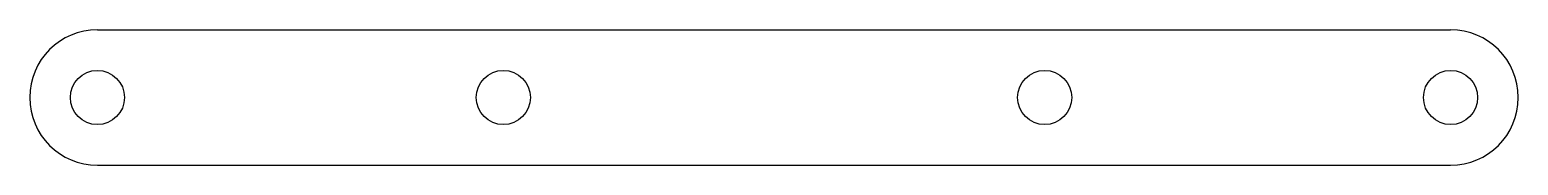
# Model space of a CAD drawing. Header units: millimetres. Extents: x 102 to 212, y 195 to 205.
import ezdxf

# ---------------------------------------------------------------- set-up
doc = ezdxf.new("R2010")
doc.units = ezdxf.units.MM
doc.layers.get('0').update_dxf_attribs({"lineweight": 25})

msp = doc.modelspace()

# ---------------------------------------------------------------- linework, layer by layer
for p, q in [((107.5, 205), (207.5, 205)), ((107.5, 195), (207.5, 195))]:
    msp.add_line(p, q)
for centre in [(107.5, 200), (137.5, 200), (177.5, 200), (207.5, 200)]:
    msp.add_circle(centre, 2)
for centre, start, end in [((107.5, 200), 90, 270), ((207.5, 200), 270, 90)]:
    msp.add_arc(centre, 5, start, end)

doc.saveas('drawing.dxf')
